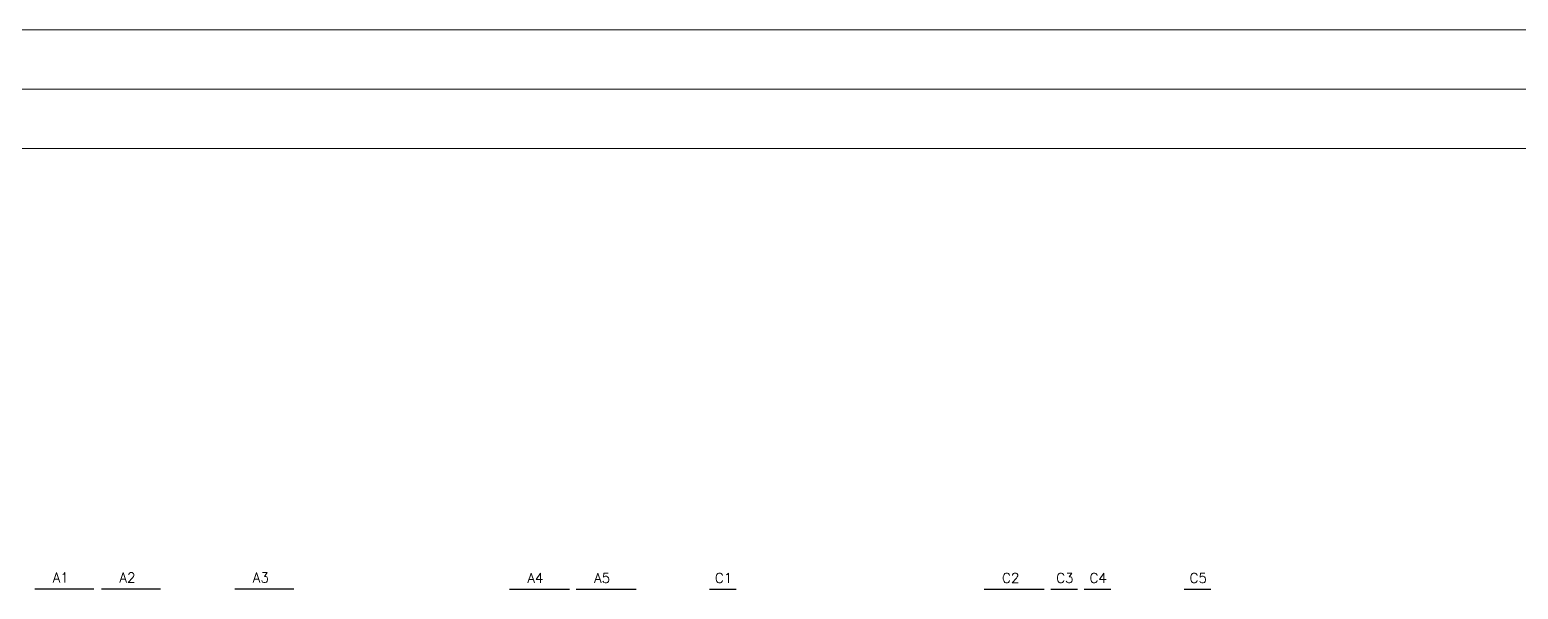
# Model space of a CAD drawing. Header units: inches. Extents: x 75782 to 87231, y -34126 to -18655.
# Drawn here: x 77107 to 77859, y -19451 to -19169 of the extents above; entities that cross this region are included whole.
import ezdxf

# ---------------------------------------------------------------- set-up
doc = ezdxf.new("R2010")
doc.units = ezdxf.units.IN
doc.header["$MEASUREMENT"] = 0
doc.layers.add('A-Cables 220V', color=6, linetype='Continuous', lineweight=18)
doc.layers.add('TEXTOS', color=7, linetype='Continuous')
doc.styles.get("Standard").update_dxf_attribs({"font": 'ROMANS.SHX'})

msp = doc.modelspace()

# ---------------------------------------------------------------- linework, layer by layer
at = {"color": 0, "ltscale": 0.1}
for p, q in [((77109.88, -19451.28), (77139.69, -19451.28)), ((77143.57, -19451.28), (77173.37, -19451.28)), ((77210.94, -19451.28), (77240.75, -19451.28)), ((77349.66, -19451.48), (77379.92, -19451.48)), ((77383.34, -19451.48), (77413.61, -19451.48)), ((77450.72, -19451.48), (77464.14, -19451.48)), ((77589.43, -19451.48), (77619.7, -19451.48)), ((77623.12, -19451.48), (77636.55, -19451.48)), ((77639.97, -19451.48), (77653.39, -19451.48)), ((77690.5, -19451.48), (77703.92, -19451.48))]:
    msp.add_line(p, q, dxfattribs=at)
at = {"layer": 'A-Cables 220V', "ltscale": 0.1}
for p, q in [((76256.32, -19168.84), (79583.72, -19168.84)), ((76286.32, -19198.84), (79613.72, -19198.84)), ((76316.32, -19228.84), (79643.72, -19228.84))]:
    msp.add_line(p, q, dxfattribs=at)

# ---------------------------------------------------------------- texts
at = {"layer": 'TEXTOS', "char_height": 5, "attachment_point": 1}
for s, insert in [('A1', (77118.91, -19443.1)), ('A2', (77152.6, -19443.1)), ('A3', (77219.98, -19443.1)), ('A4', (77358.69, -19443.3)), ('A5', (77392.38, -19443.3)), ('C1', (77453.41, -19443.3)), ('C2', (77598.47, -19443.3)), ('C3', (77625.81, -19443.3)), ('C4', (77642.65, -19443.3)), ('C5', (77693.18, -19443.3))]:
    msp.add_mtext_dynamic_manual_height_columns(s, width=12.0814, gutter_width=1250, heights=[0], dxfattribs=dict(at, insert=insert))

doc.saveas('drawing.dxf')
